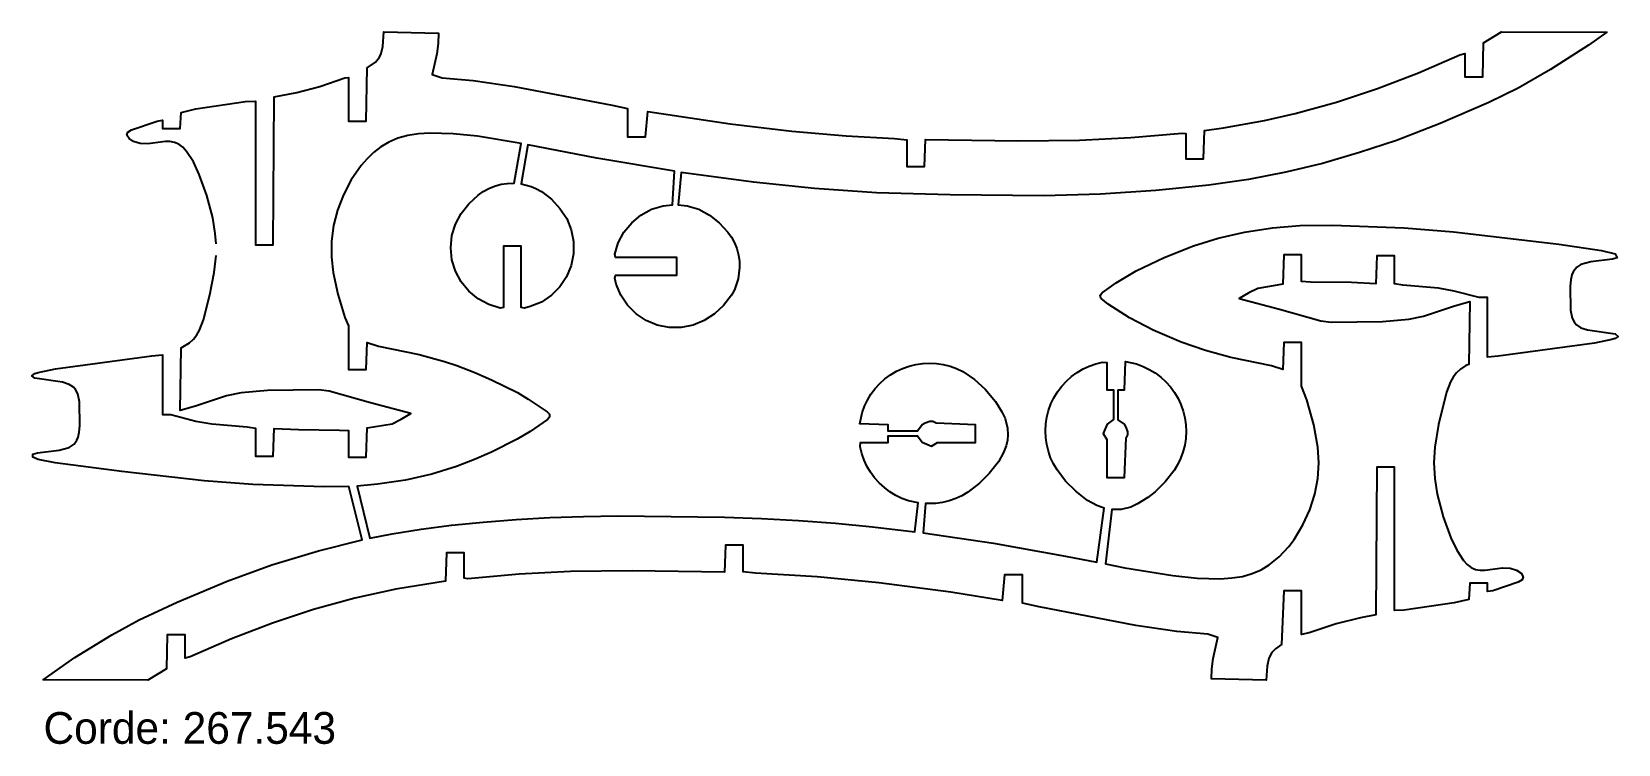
# Model space of a CAD drawing. Header units: metres. Extents: x 0 to 268, y -11 to 109.
import ezdxf

# ---------------------------------------------------------------- set-up
doc = ezdxf.new("R2010")
doc.units = ezdxf.units.M

msp = doc.modelspace()

# ---------------------------------------------------------------- linework, layer by layer
at = {"linetype": 'Continuous', "flags": 128}
msp.add_lwpolyline([(31.090063, 73.566505), (30.959856, 75.344063), (30.529291, 77.963982), (29.513109, 81.763939), (28.236456, 85.304169), (27.251951, 87.406738), (26.120443, 89.173576), (25.489864, 89.859077), (24.811098, 90.370087), (24.080181, 90.674881), (23.315327, 90.814774), (22.534519, 90.831238), (19.561928, 90.45681), (18.265511, 90.492142), (17.178967, 90.83522), (16.404688, 91.359161), (16.045198, 91.937134), (16.20302, 92.442177), (16.842873, 92.832962), (21.151407, 94.293655), (22.034075, 94.434174), (22.034075, 93.03389), (25.03433, 93.03389), (25.18433, 95.75737), (27.676342, 96.341789), (36.043686, 97.570412), (37.723545, 97.654137), (37.723545, 73.445518), (40.723801, 73.445518), (40.873798, 98.360764), (44.712448, 99.128975), (48.575302, 100.135429), (52.773418, 101.581306), (53.413013, 101.626656), (53.413013, 94.2696), (56.413269, 94.2696), (56.563267, 103.241989), (57.99472, 104.232971), (58.64735, 105.072411), (58.918922, 105.685333), (59.199234, 106.831978), (59.371487, 109.346367), (68.603867, 109.113335), (68.522453, 107.380302), (68.296272, 105.647278), (67.505661, 102.139008), (69.238716, 101.593628), (74.43779, 101.153053), (81.369896, 100.13903), (97.879669, 96.982941), (100.481445, 96.386398), (100.481445, 91.620041), (103.481674, 91.620041), (103.899239, 95.916946), (117.763443, 93.804184), (128.161606, 92.568962), (137.316147, 91.783882), (145.491867, 91.337318), (147.54985, 91.117004), (147.54985, 86.610924), (150.550079, 86.610924), (150.700104, 91.168221), (166.288177, 90.942543), (176.686325, 91.077484), (185.351456, 91.524101), (194.016586, 92.273636), (194.618256, 92.173325), (194.618256, 87.907562), (197.618484, 87.907562), (197.768509, 92.707886), (200.9487, 93.140678), (207.880798, 94.358177), (213.07988, 95.541908), (220.011978, 97.456581), (226.944229, 99.7528), (233.87616, 102.435448), (240.807861, 105.46891), (241.686661, 105.668846), (241.686661, 101.754478), (244.68692, 101.754478), (244.836929, 107.499496), (247.867661, 109.346367), (265.598267, 109.287262), (262.529694, 107.084145), (256.130768, 102.964088), (250.648087, 99.839088), (245.691925, 97.407249), (237.516037, 93.877495), (230.124573, 91.031654), (223.931641, 88.959312), (217.653473, 87.148499), (211.455368, 85.643684), (205.172211, 84.430771), (198.501389, 83.467674), (189.582489, 82.564102), (180.216171, 81.96022), (170.659576, 81.700104), (154.88382, 81.826508), (142.430664, 82.210709), (132.013351, 82.912926), (121.698669, 83.973351), (109.51162, 85.639343), (109.010902, 80.163666), (110.539368, 79.993645), (112.490494, 79.4114), (114.291603, 78.447983), (115.923958, 77.151642), (117.36161, 75.57814), (117.97702, 74.702705), (118.492073, 73.779831), (118.888649, 72.801674), (119.187965, 71.704636), (119.346779, 70.628052), (119.380409, 69.600029), (119.139595, 67.694679), (118.492073, 65.831238), (117.97702, 64.910034), (116.672707, 63.219227), (115.129562, 61.779392), (113.411446, 60.642933), (111.529793, 59.866673), (109.529129, 59.47863), (107.489426, 59.478935), (105.490746, 59.867889), (103.613136, 60.645622), (101.925041, 61.78376), (100.483429, 63.225376), (99.345238, 64.913467), (98.567505, 66.791054), (98.324516, 67.780235), (98.421753, 68.295387), (108.761024, 68.295387), (108.761024, 71.295616), (98.417892, 71.295616), (98.324516, 71.837517), (98.907791, 73.785622), (99.872841, 75.5756), (101.169891, 77.147522), (102.741821, 78.44455), (104.531799, 79.409546), (106.479904, 79.992828), (108.029076, 80.164543), (108.381294, 85.813766), (95.288719, 88.042831), (83.657585, 90.304367), (82.554504, 83.680557), (84.241867, 83.24118), (85.021049, 82.924599), (85.942253, 82.409546), (87.633057, 81.105232), (89.072891, 79.56208), (90.209358, 77.843971), (90.985588, 75.962318), (91.373627, 73.961655), (91.373329, 71.921951), (90.984367, 69.923271), (90.206665, 68.045685), (89.068504, 66.35759), (87.626915, 64.915955), (85.93882, 63.77779), (84.061211, 63.000031), (83.072052, 62.757034), (82.554489, 62.853943), (82.554489, 73.19355), (79.55426, 73.19355), (79.55426, 62.850769), (79.014771, 62.757034), (77.066666, 63.340343), (75.276688, 64.305367), (73.70517, 65.602036), (72.407837, 67.174339), (71.442711, 68.964317), (70.859436, 70.912422), (70.664825, 72.941635), (70.858643, 74.971893), (71.440887, 76.923019), (72.404381, 78.724121), (73.700645, 80.356483), (75.274124, 81.794136), (76.149574, 82.409546), (77.072456, 82.924599), (78.050613, 83.321175), (79.147621, 83.620514), (80.224213, 83.779297), (81.344002, 83.806076), (82.550102, 90.509926), (75.147446, 91.718224), (71.088005, 92.148834), (67.122498, 92.249657), (65.223289, 92.12468), (63.422165, 91.849701), (61.750637, 91.399399), (60.24041, 90.74913), (58.879066, 89.931213), (57.654156, 88.978386), (56.553436, 87.923439), (55.564285, 86.799049), (53.889606, 84.394928), (52.567204, 81.871773), (51.56776, 79.290497), (50.896591, 76.667763), (50.558769, 74.020065), (50.559326, 71.363976), (50.852009, 68.751129), (51.624866, 65.100937), (52.794956, 61.171249), (53.413013, 59.745564), (53.413013, 52.405476), (56.413269, 52.405476), (56.563267, 56.937496), (58.492626, 56.32597), (65.31179, 54.908005), (69.606178, 53.754425), (71.67083, 53.071747), (74.705658, 51.917477), (77.552254, 50.68787), (81.898941, 48.506802), (83.709572, 47.428284), (86.908623, 45.256565), (87.299637, 44.868576), (87.340919, 44.348698), (86.986992, 43.967999), (84.029968, 41.934723), (81.861122, 40.631802), (77.512398, 38.453682), (74.668846, 37.227325), (71.637955, 36.076511), (67.46273, 34.785606), (63.016495, 33.773159), (58.318394, 33.049278), (54.893909, 32.728329), (57.013412, 23.951462), (60.793182, 24.693741), (65.666374, 25.482904), (70.798195, 26.142391), (76.152603, 26.684444), (81.686302, 27.120241), (87.345894, 27.445108), (93.072243, 27.645302), (98.825691, 27.715132), (116.796593, 27.491619), (123.043526, 27.287996), (129.308014, 26.957924), (135.551193, 26.490044), (141.757385, 25.892487), (148.932373, 25.042891), (149.493668, 29.921036), (147.836105, 30.284536), (146.743851, 30.679335), (145.698151, 31.184681), (144.706833, 31.792374), (143.77829, 32.494408), (142.920441, 33.282631), (142.141663, 34.148815), (141.44989, 35.084904), (140.853409, 36.082695), (140.360123, 37.134262), (139.977921, 38.231018), (139.706635, 39.361736), (139.77153, 40.100655), (144.398605, 40.100655), (144.398605, 41.223351), (149.382248, 41.229954), (150.173553, 40.167313), (151.755646, 39.470024), (152.739029, 40.100655), (159.170609, 40.100655), (159.170609, 43.100887), (152.496445, 43.334534), (151.976105, 43.632423), (151.432404, 43.632423), (150.635971, 43.334534), (150.159866, 43.05209), (149.39035, 41.991985), (144.398605, 41.991985), (144.398605, 43.100887), (139.617798, 43.250912), (140.01506, 45.120499), (140.409805, 46.212833), (140.915085, 47.258915), (141.522675, 48.250229), (142.224686, 49.179077), (143.012863, 50.03698), (143.879135, 50.815983), (144.815262, 51.507908), (145.813217, 52.104652), (146.864838, 52.597984), (147.961777, 52.980412), (149.092697, 53.251755), (150.245926, 53.412014), (151.409866, 53.461296), (152.57338, 53.399593), (153.72467, 53.226887), (154.852249, 52.943096), (155.944855, 52.548168), (156.991577, 52.042797), (158.963486, 50.730911), (160.793716, 49.060627), (162.497971, 47.030499), (163.592239, 45.274487), (164.126236, 44.130047), (164.550827, 42.540314), (164.604126, 41.387367), (164.52388, 40.486233), (164.310043, 39.542194), (163.86911, 38.408375), (163.022034, 36.845592), (161.439163, 34.851028), (159.823486, 33.216309), (157.879196, 31.71472), (156.874069, 31.121405), (155.822449, 30.628302), (154.725464, 30.246229), (153.594727, 29.975115), (152.441666, 29.81498), (150.721619, 29.795464), (150.344559, 24.858307), (162.171631, 23.106091), (174.306335, 20.956116), (179.593903, 19.913097), (180.854202, 29.009909), (179.605377, 29.476757), (178.042603, 30.32394), (176.048035, 31.906815), (174.349777, 33.59663), (172.911728, 35.466805), (172.318405, 36.471909), (171.825302, 37.523552), (171.443237, 38.620537), (171.17215, 39.751259), (171.011978, 40.904305), (170.962906, 42.068226), (171.024765, 43.23138), (171.197678, 44.382423), (171.481537, 45.509865), (171.876343, 46.602123), (172.381683, 47.647823), (172.98941, 48.639137), (173.691437, 49.567707), (174.479645, 50.425533), (175.345825, 51.204308), (176.281906, 51.89608), (177.279724, 52.492596), (178.331299, 52.985851), (179.428024, 53.368153), (180.558746, 53.639343), (181.300079, 53.574799), (181.300079, 48.947544), (182.444366, 48.947544), (182.42746, 43.963951), (181.364288, 43.172829), (180.667084, 41.59021), (181.300079, 40.603977), (181.300079, 34.175339), (184.300308, 34.175339), (184.532349, 40.850807), (184.829605, 41.370125), (184.829605, 41.912991), (184.532349, 42.708126), (184.249527, 43.185532), (183.212997, 43.94072), (183.212997, 48.947544), (184.300308, 48.947544), (184.450333, 53.727844), (186.317505, 53.330936), (187.409866, 52.936192), (188.455917, 52.430893), (189.447235, 51.823303), (190.376083, 51.121319), (191.233978, 50.333118), (192.012985, 49.466835), (192.70491, 48.53072), (193.301651, 47.532856), (193.794983, 46.481136), (194.177414, 45.384201), (194.448761, 44.253281), (194.609024, 43.100052), (194.658325, 41.936108), (194.596603, 40.772621), (194.423889, 39.6213), (194.140121, 38.493732), (193.745178, 37.401115), (193.2397, 36.354401), (192.631622, 35.349522), (191.134888, 33.450672), (189.435425, 31.792023), (188.227509, 30.848007), (186.47142, 29.753716), (185.326996, 29.21974), (183.73732, 28.795172), (182.159988, 28.779655), (181.076782, 19.620733), (184.349655, 18.989925), (192.454651, 17.652714), (196.514771, 17.22403), (200.47583, 17.127552), (202.370285, 17.255247), (204.164841, 17.532892), (205.827927, 17.985073), (207.3284, 18.634121), (208.67868, 19.446604), (210.336426, 20.815035), (211.977249, 22.558754), (212.862839, 23.736746), (214.354034, 26.209249), (215.516083, 28.760933), (216.352188, 31.363621), (216.85733, 34.000526), (217.026657, 36.6544), (216.867767, 39.299561), (216.204147, 43.078945), (215.037781, 47.313915), (214.129837, 49.601292), (214.129837, 56.940742), (211.129608, 56.940742), (210.979614, 52.408718), (209.052612, 53.019714), (202.233749, 54.437603), (197.939575, 55.590904), (193.841537, 57.027897), (189.123276, 59.060436), (185.127182, 61.134434), (181.536377, 63.431843), (180.279266, 64.427902), (180.167221, 64.931145), (180.506744, 65.33532), (182.88472, 67.006744), (186.25206, 69.028587), (190.941193, 71.300339), (195.901917, 73.269073), (200.077377, 74.56015), (204.523697, 75.572929), (209.221893, 76.297012), (213.826538, 76.685234), (219.34024, 76.733704), (231.463333, 76.264679), (239.730789, 75.607353), (257.538208, 73.52459), (264.734711, 72.488899), (267.014038, 71.898811), (267.3685, 71.231651), (266.574615, 70.998085), (262.924408, 70.570259), (261.239105, 70.094429), (260.538177, 69.659164), (259.931488, 68.856056), (259.718201, 68.350761), (259.530975, 67.508759), (259.425568, 66.464157), (259.473846, 62.401436), (259.758942, 61.043217), (260.149719, 60.310062), (260.487579, 59.91227), (261.223083, 59.444668), (262.347626, 59.078777), (267.043823, 58.428665), (267.542877, 57.994137), (267.014038, 57.634243), (266.460022, 57.440956), (263.533173, 56.83469), (247.27211, 54.639118), (245.508774, 54.464989), (245.508804, 64.513969), (244.073105, 64.513969), (239.896484, 65.633461), (237.203796, 66.087494), (231.231079, 66.600311), (229.819305, 66.830299), (229.819305, 71.557381), (226.819077, 71.557381), (226.669083, 66.866753), (222.566559, 67.049065), (215.634476, 67.152985), (214.129837, 67.248871), (214.129837, 71.712868), (211.129608, 71.712868), (210.979614, 66.790825), (206.733994, 66.085159), (205.234955, 65.318779), (203.599091, 64.353348), (210.439362, 62.565914), (217.372147, 60.60178), (219.104462, 60.373875), (227.771805, 60.502712), (232.221832, 60.88905), (234.700424, 61.393738), (239.899277, 63.109921), (242.508545, 63.87394), (242.358551, 53.273785), (241.862396, 53.053802), (240.965652, 52.473904), (240.255417, 51.816929), (239.697281, 51.090382), (239.257187, 50.30188), (238.602234, 48.558388), (237.241516, 43.126095), (236.588257, 39.301975), (236.426376, 36.6544), (236.58284, 34.002407), (237.013489, 31.382927), (238.030029, 27.58548), (239.307465, 24.051172), (240.292526, 21.954365), (241.428757, 20.187349), (242.062592, 19.504087), (242.744431, 18.997952), (243.477554, 18.699123), (244.24353, 18.565102), (245.024536, 18.553951), (247.992554, 18.940416), (249.286484, 18.906454), (250.370514, 18.564161), (251.14183, 18.040678), (251.497559, 17.463163), (251.335464, 16.959009), (250.674225, 16.55974), (246.378983, 15.10601), (245.508804, 14.97044), (245.508804, 16.360437), (242.508545, 16.360437), (242.358551, 13.64725), (239.845352, 13.058965), (231.426285, 11.819423), (229.819305, 11.745681), (229.819305, 35.928589), (226.819077, 35.928589), (226.669083, 11.035264), (224.070526, 10.529992), (219.948166, 9.531364), (215.409744, 8.034779), (214.129837, 7.743012), (214.129837, 15.097043), (211.129608, 15.097043), (210.756561, 6.014965), (209.731812, 5.330686), (209.104004, 4.68771), (208.610168, 3.743874), (208.308899, 2.38479), (208.170761, 0), (198.938202, 0.232758), (199.012939, 1.965784), (199.228043, 3.69881), (200.037292, 7.194634), (198.304291, 7.776162), (193.105209, 8.222475), (186.173111, 9.241019), (169.899185, 12.363255), (167.061432, 13.005138), (167.061432, 17.773626), (164.061203, 17.773626), (163.643768, 13.476751), (154.978638, 14.856995), (142.847458, 16.461842), (132.449097, 17.458693), (122.051147, 18.068596), (119.993027, 18.288881), (119.993027, 22.794687), (116.992798, 22.794687), (116.842773, 18.237467), (101.254837, 18.462528), (90.856674, 18.327415), (82.191551, 17.880594), (73.526421, 17.129433), (72.924622, 17.229567), (72.924622, 21.495934), (69.924362, 21.495934), (69.774361, 16.693686), (61.395233, 15.383172), (54.463131, 13.857223), (47.531029, 11.945392), (40.598846, 9.652785), (33.666817, 6.972696), (26.735044, 3.941882), (25.856186, 3.745093), (25.856186, 7.662742), (22.855955, 7.662742), (22.705957, 1.921915), (19.575363, 0), (1.917748, 0.094495), (7.293421, 3.839334), (13.51437, 7.690608), (18.12364, 10.199589), (24.508484, 13.191487), (32.953403, 16.697115), (40.516163, 19.445078), (48.344982, 21.832054), (55.730118, 23.67457), (53.482613, 32.652378), (49.314678, 32.595192), (37.274487, 33.016434), (29.084806, 33.614067), (15.192555, 35.190083), (3.970993, 36.654507), (1.082862, 37.254505), (0.171336, 37.632866), (0.174384, 38.114819), (0.968273, 38.348389), (4.618566, 38.77626), (6.302007, 39.251278), (7.152974, 39.811623), (7.610794, 40.489399), (7.823206, 40.990631), (8.011689, 41.836643), (8.117183, 42.881248), (8.06897, 46.945824), (7.783757, 48.303841), (7.394065, 49.035496), (7.061095, 49.429684), (6.321541, 49.901016), (5.197935, 50.267162), (0.499022, 50.91758), (0, 51.352104), (0.528818, 51.712002), (1.082862, 51.905285), (4.013897, 52.512192), (20.274582, 54.707863), (22.034075, 54.881256), (22.034075, 44.832378), (23.472717, 44.832378), (27.646622, 43.713749), (30.345661, 43.258648), (36.312107, 42.74649), (37.723545, 42.516529), (37.723545, 37.789268), (40.723801, 37.789268), (40.873798, 42.480076), (44.976475, 42.297714), (51.908554, 42.193821), (53.413013, 42.097954), (53.413013, 37.633781), (56.413269, 37.633781), (56.563267, 42.55595), (60.806622, 43.26144), (62.308338, 44.029064), (63.94138, 44.993019), (57.102909, 46.780128), (50.169991, 48.743855), (48.437828, 48.971684), (39.770058, 48.842491), (35.327271, 48.456963), (32.842094, 47.951309), (27.643269, 46.235355), (25.034306, 45.471569), (25.18433, 56.072433), (26.577045, 56.87252), (27.28726, 57.529465), (27.845392, 58.256016), (28.285458, 59.044491), (28.940397, 60.787956), (30.025469, 65.018433), (30.778408, 68.741676), (31.080912, 71.647179)], dxfattribs=at)

# ---------------------------------------------------------------- texts
msp.add_text(' Corde: 267.543', height=5.350858).set_placement((0, -10.701715))

doc.saveas('drawing.dxf')
